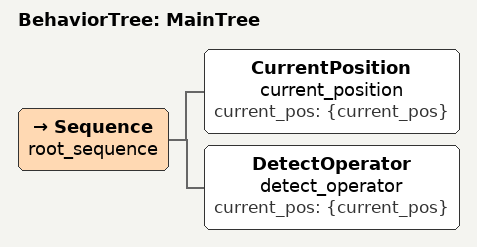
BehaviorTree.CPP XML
<root main_tree_to_execute = "MainTree" >
     <BehaviorTree ID="MainTree">
        <Sequence name="root_sequence">
            <CurrentPosition name="current_position" current_pos="{current_pos}"/>
            <DetectOperator name="detect_operator" current_pos="{current_pos}"/>
        </Sequence>
     </BehaviorTree>
 </root>
